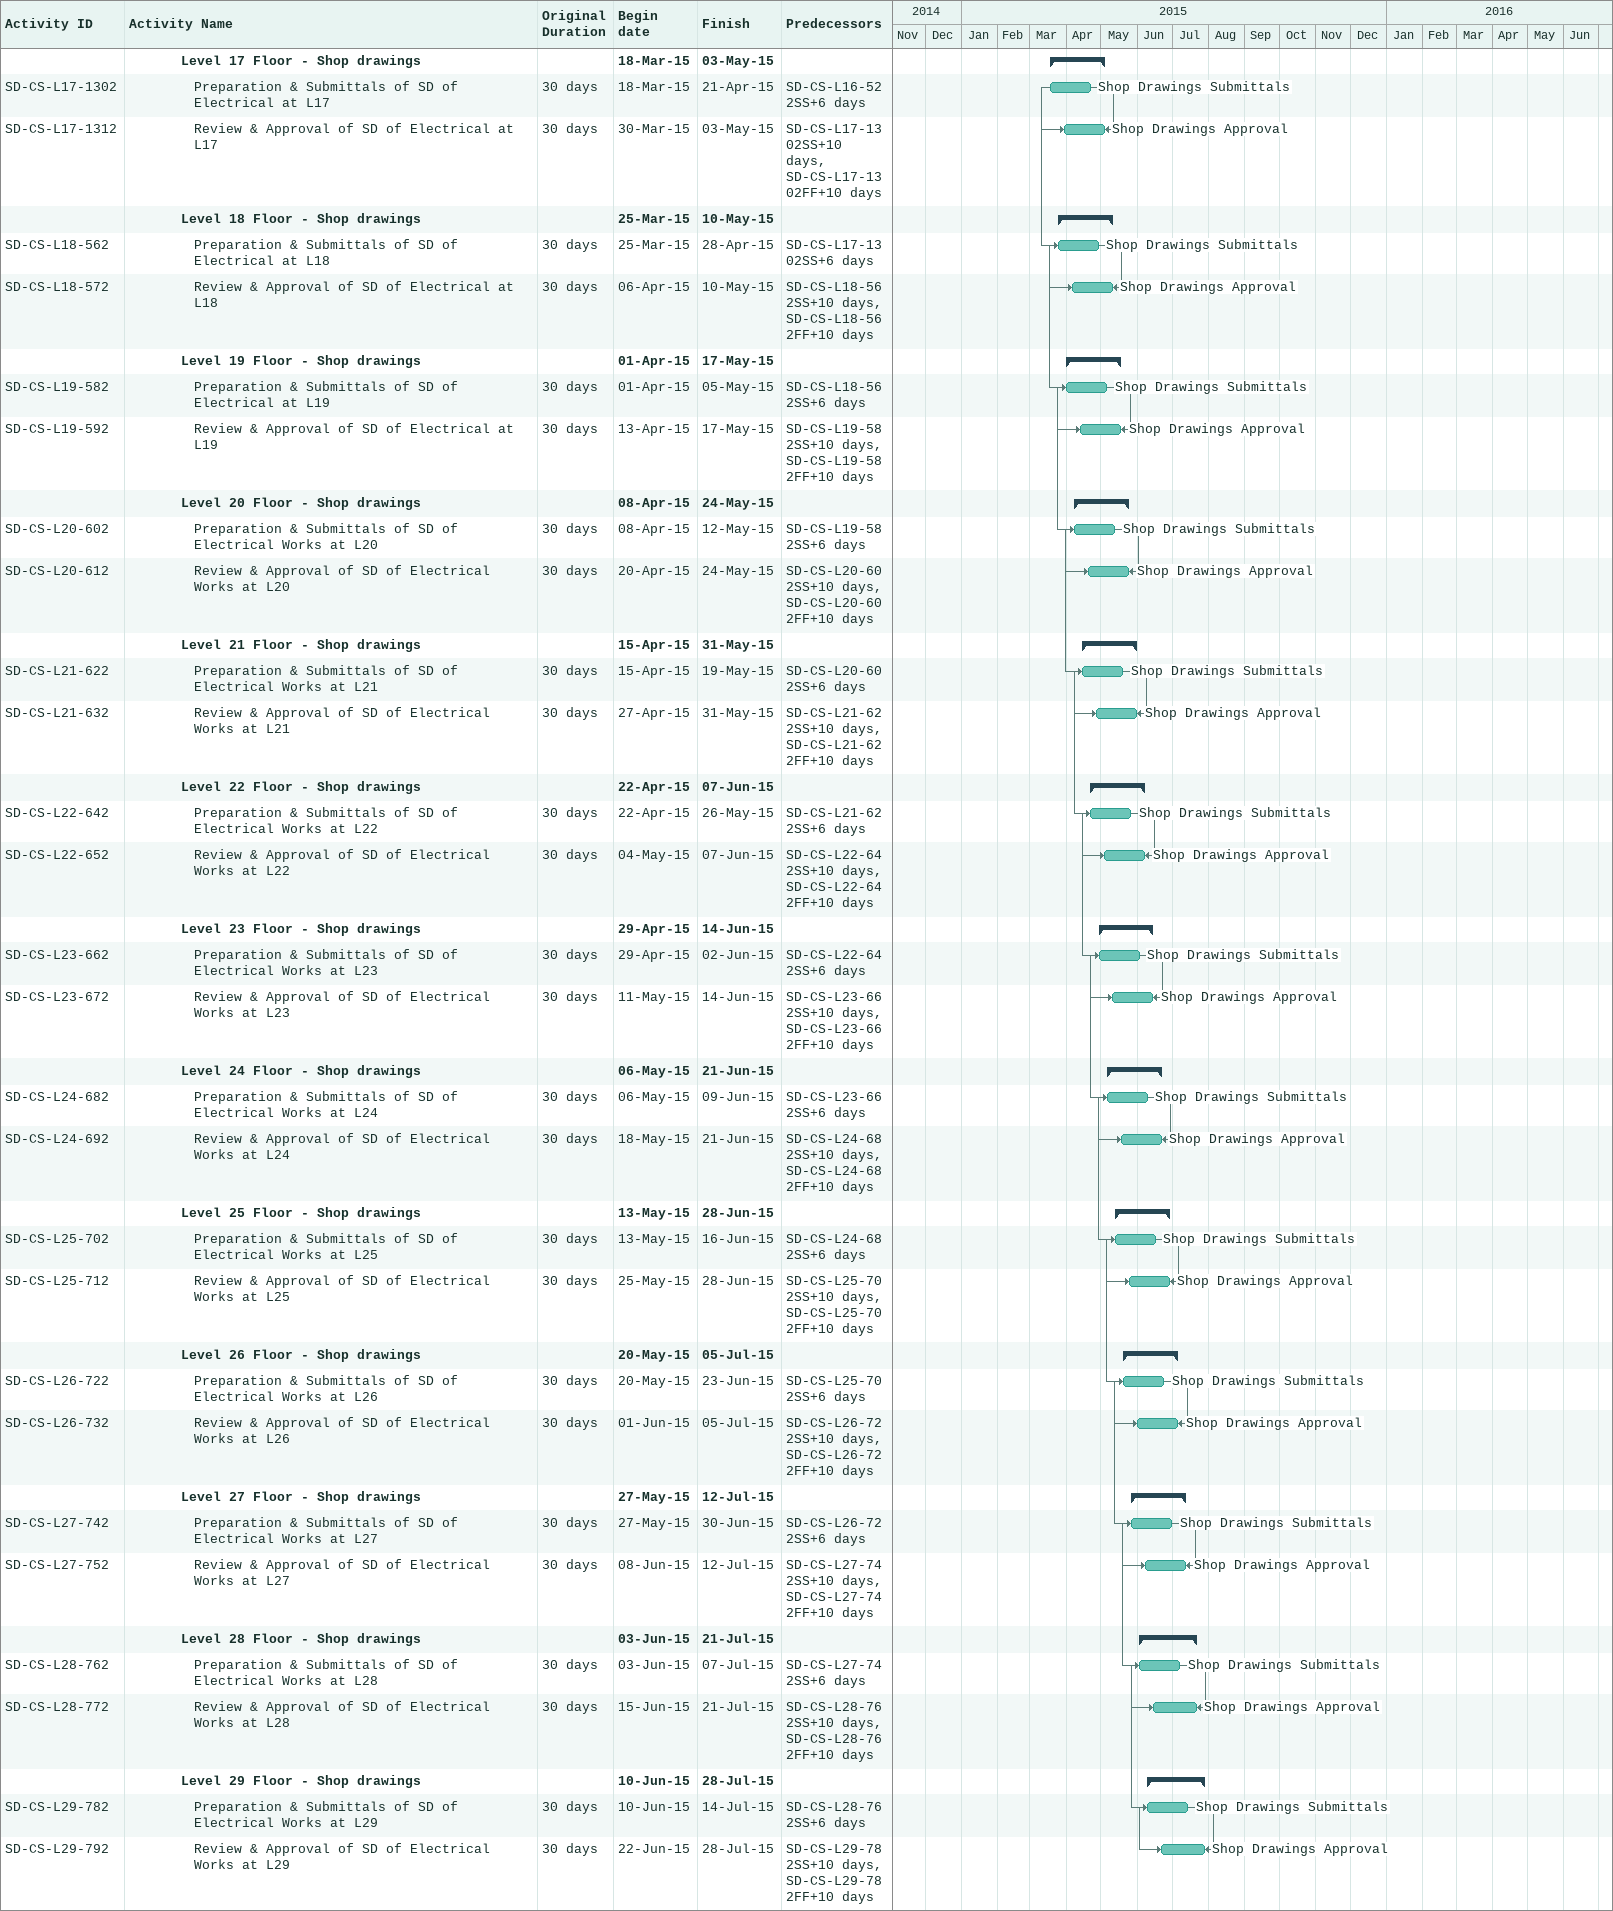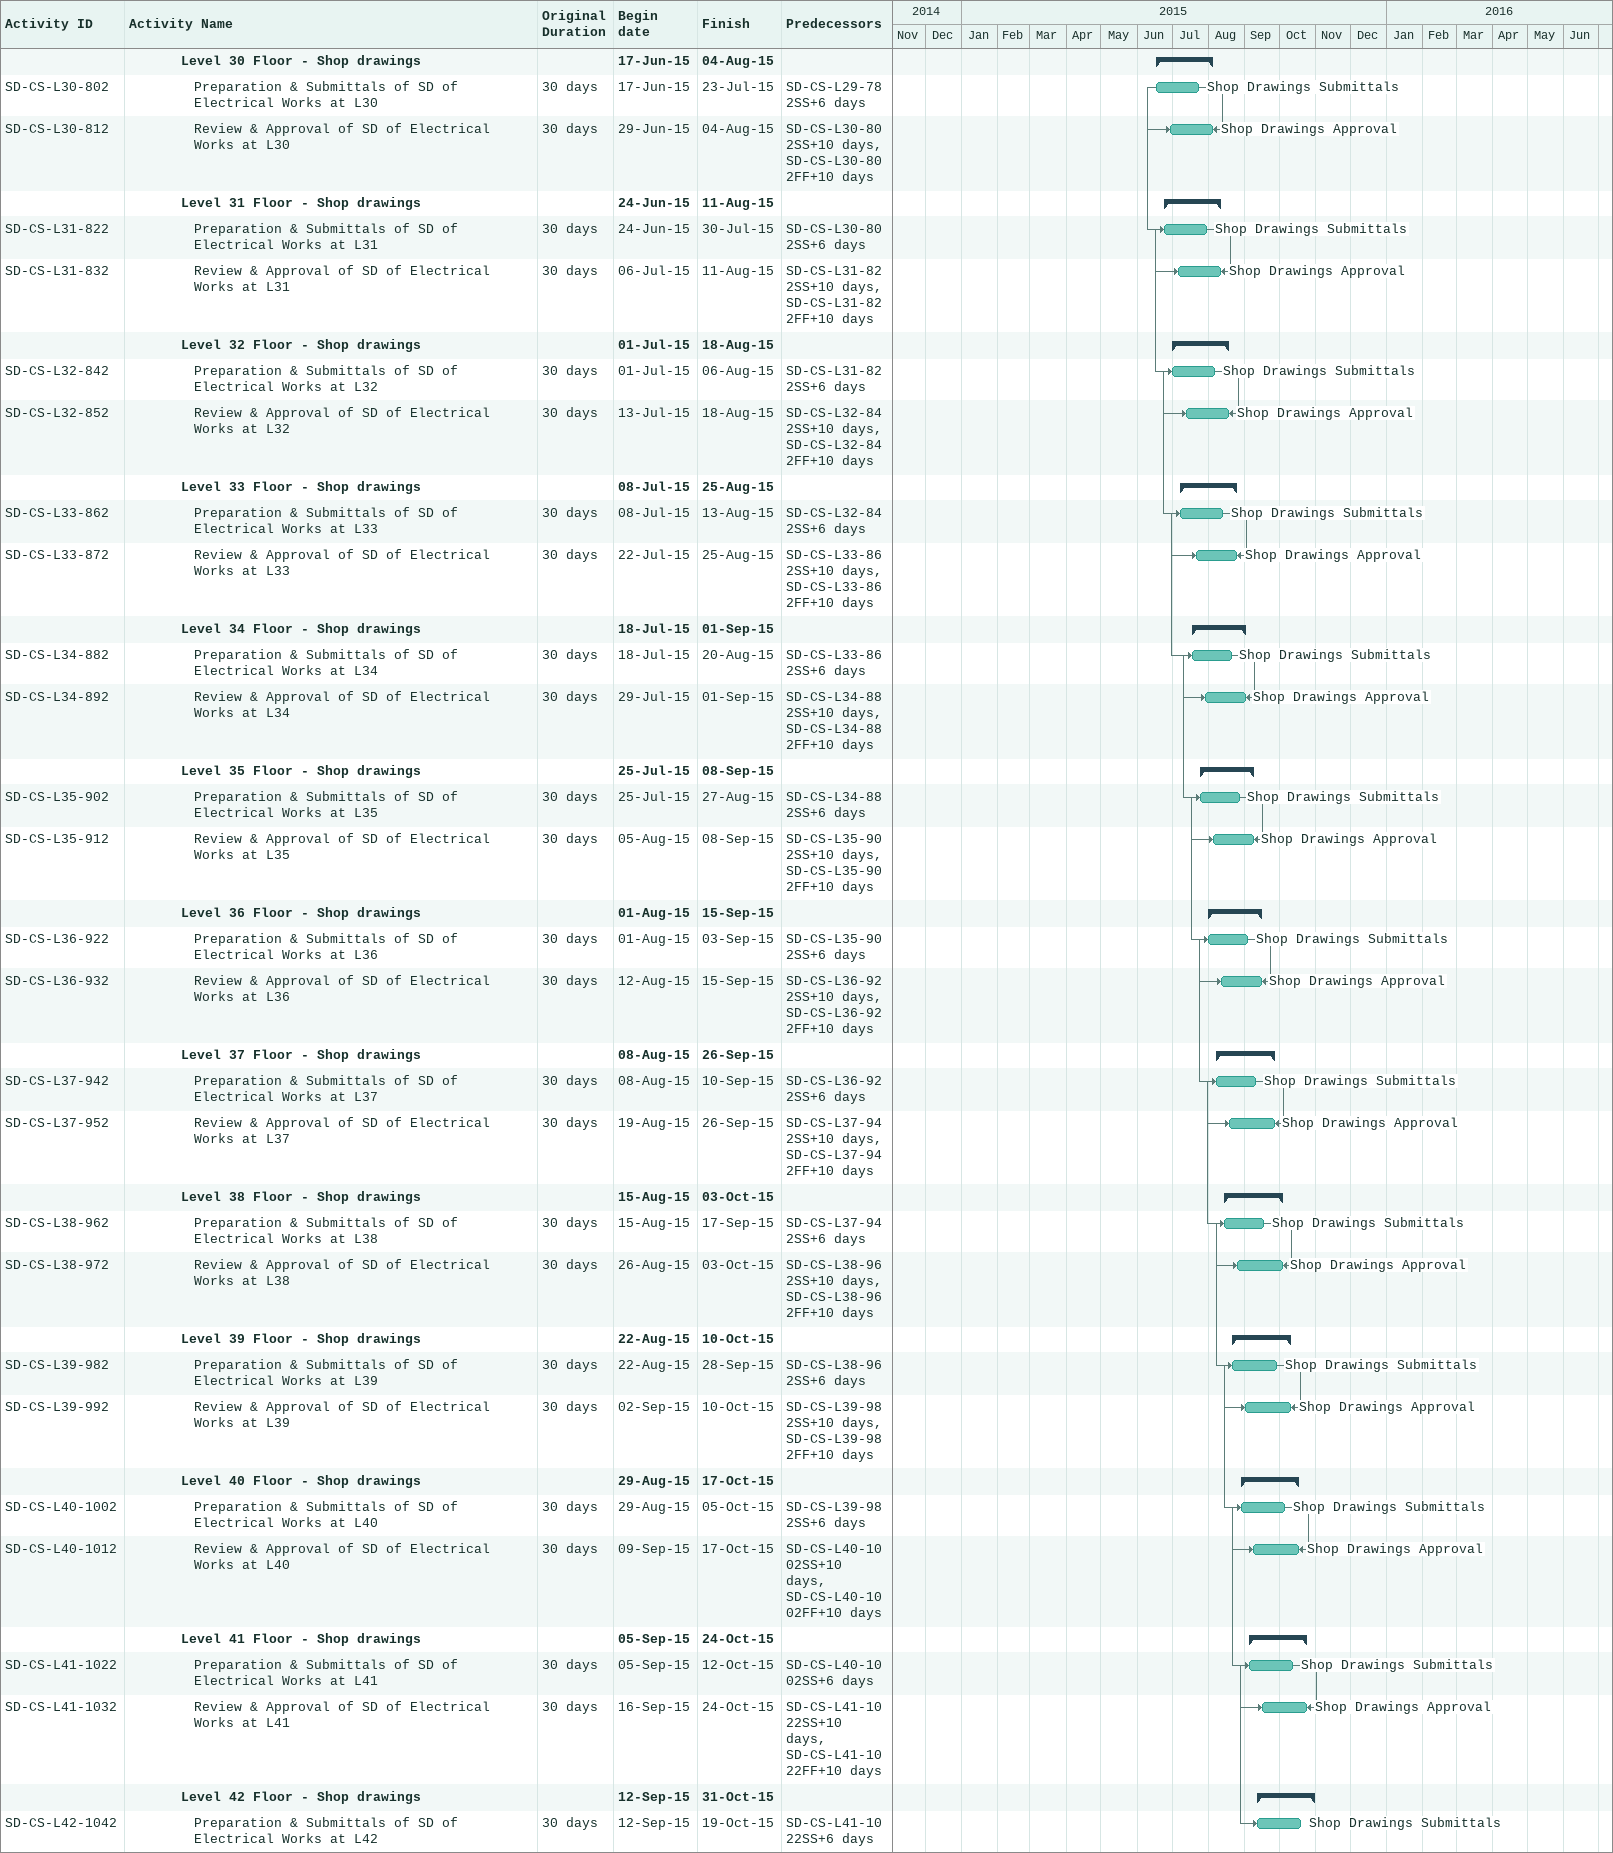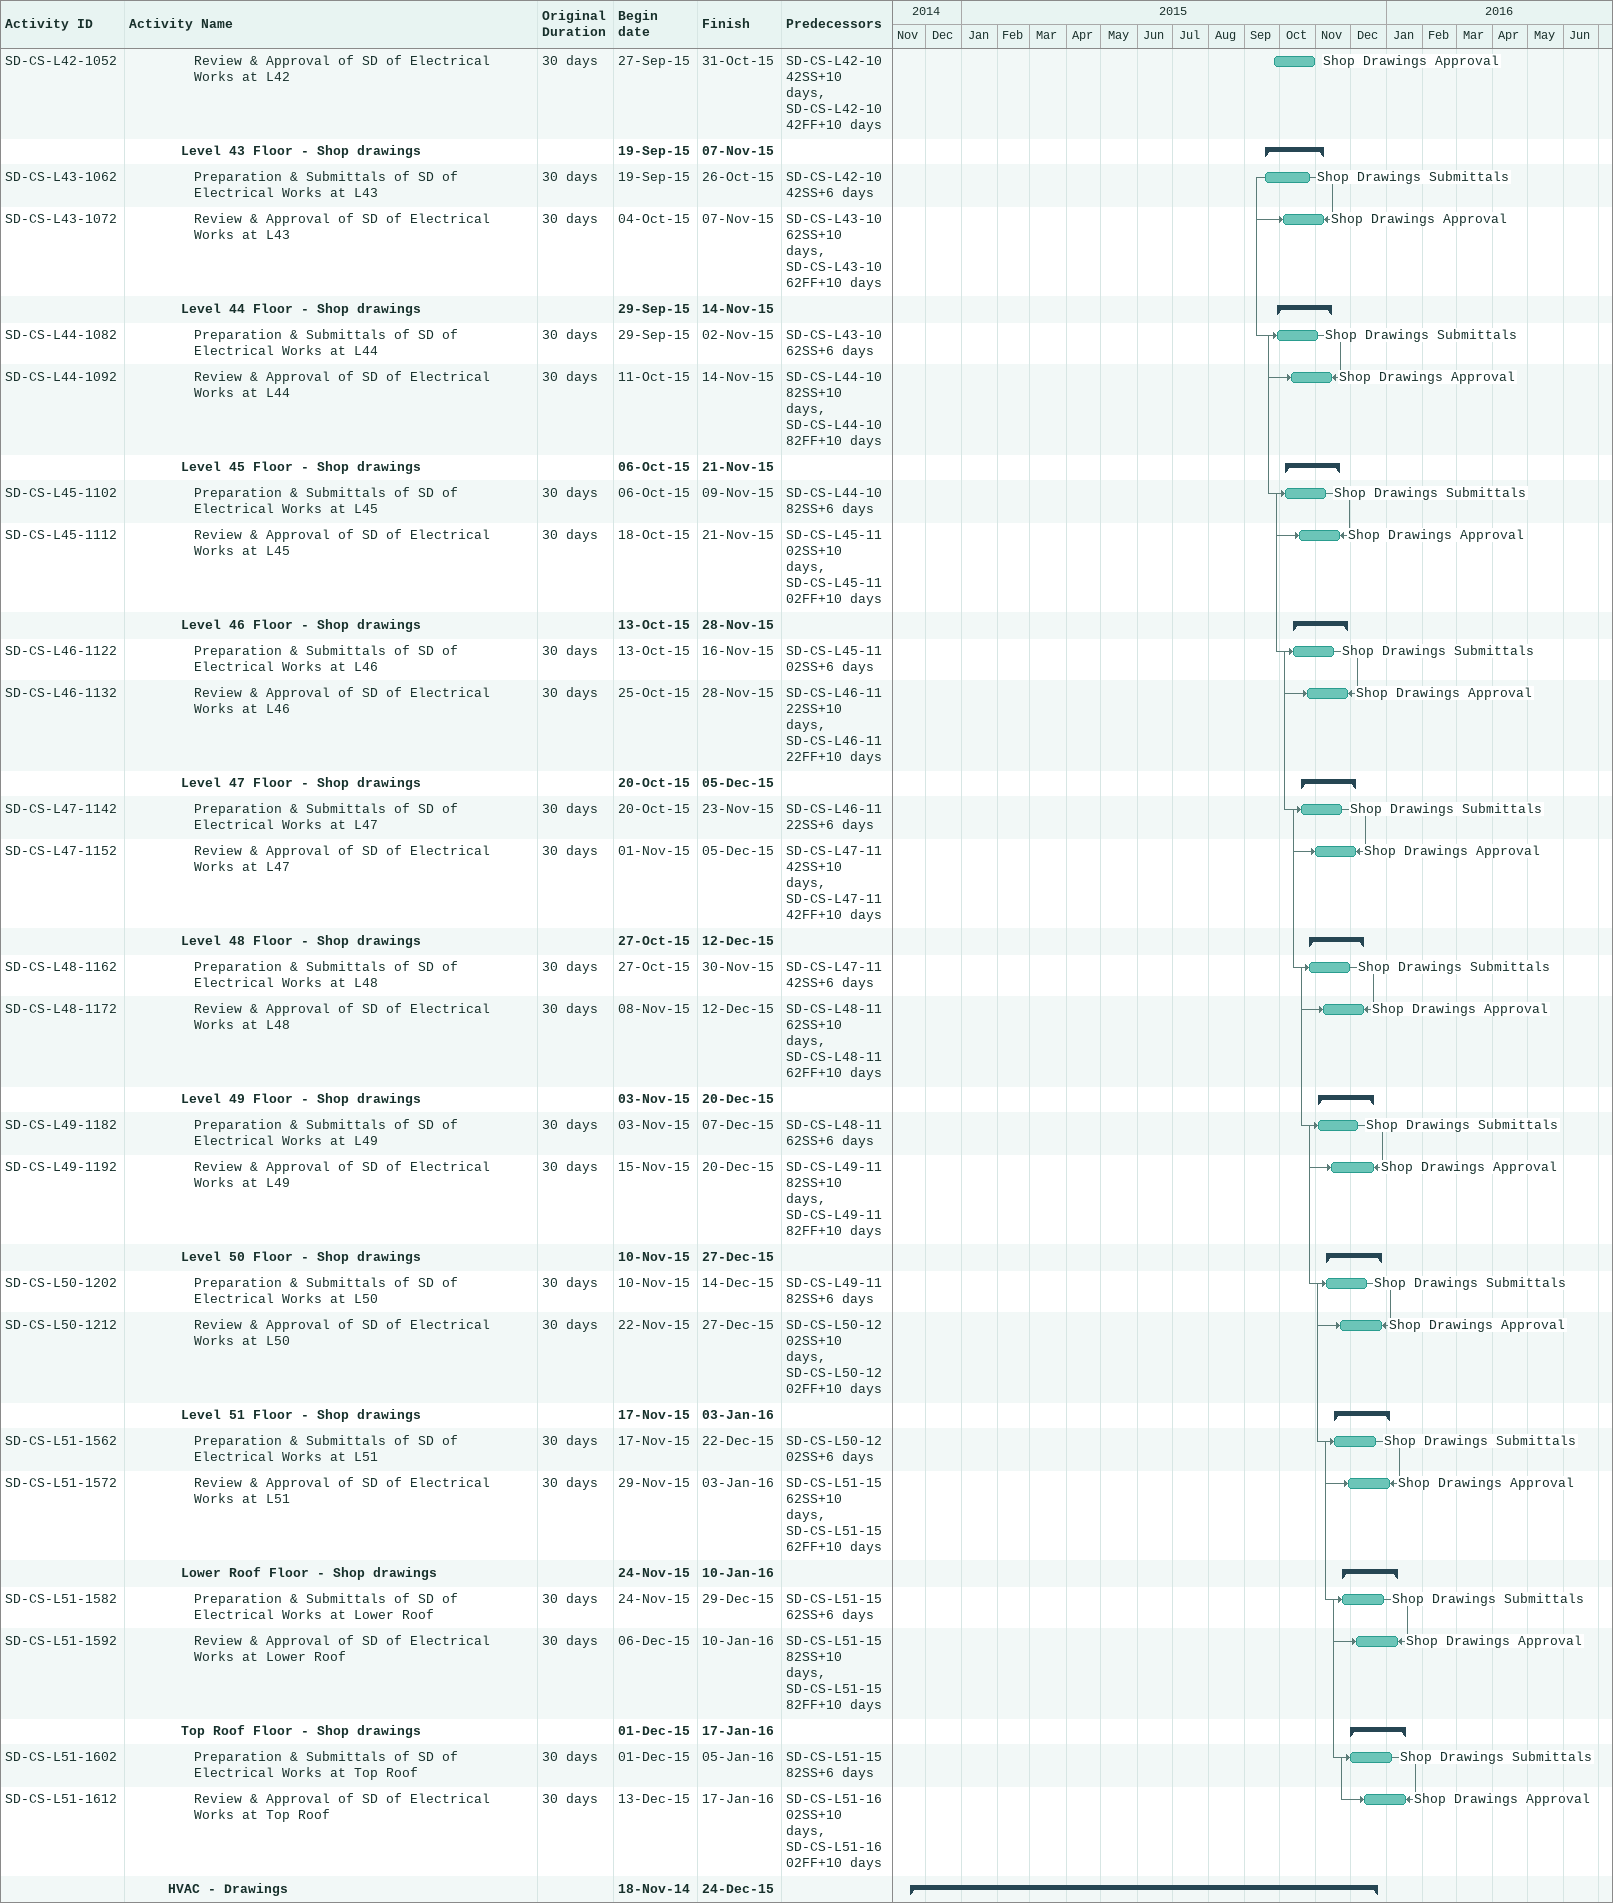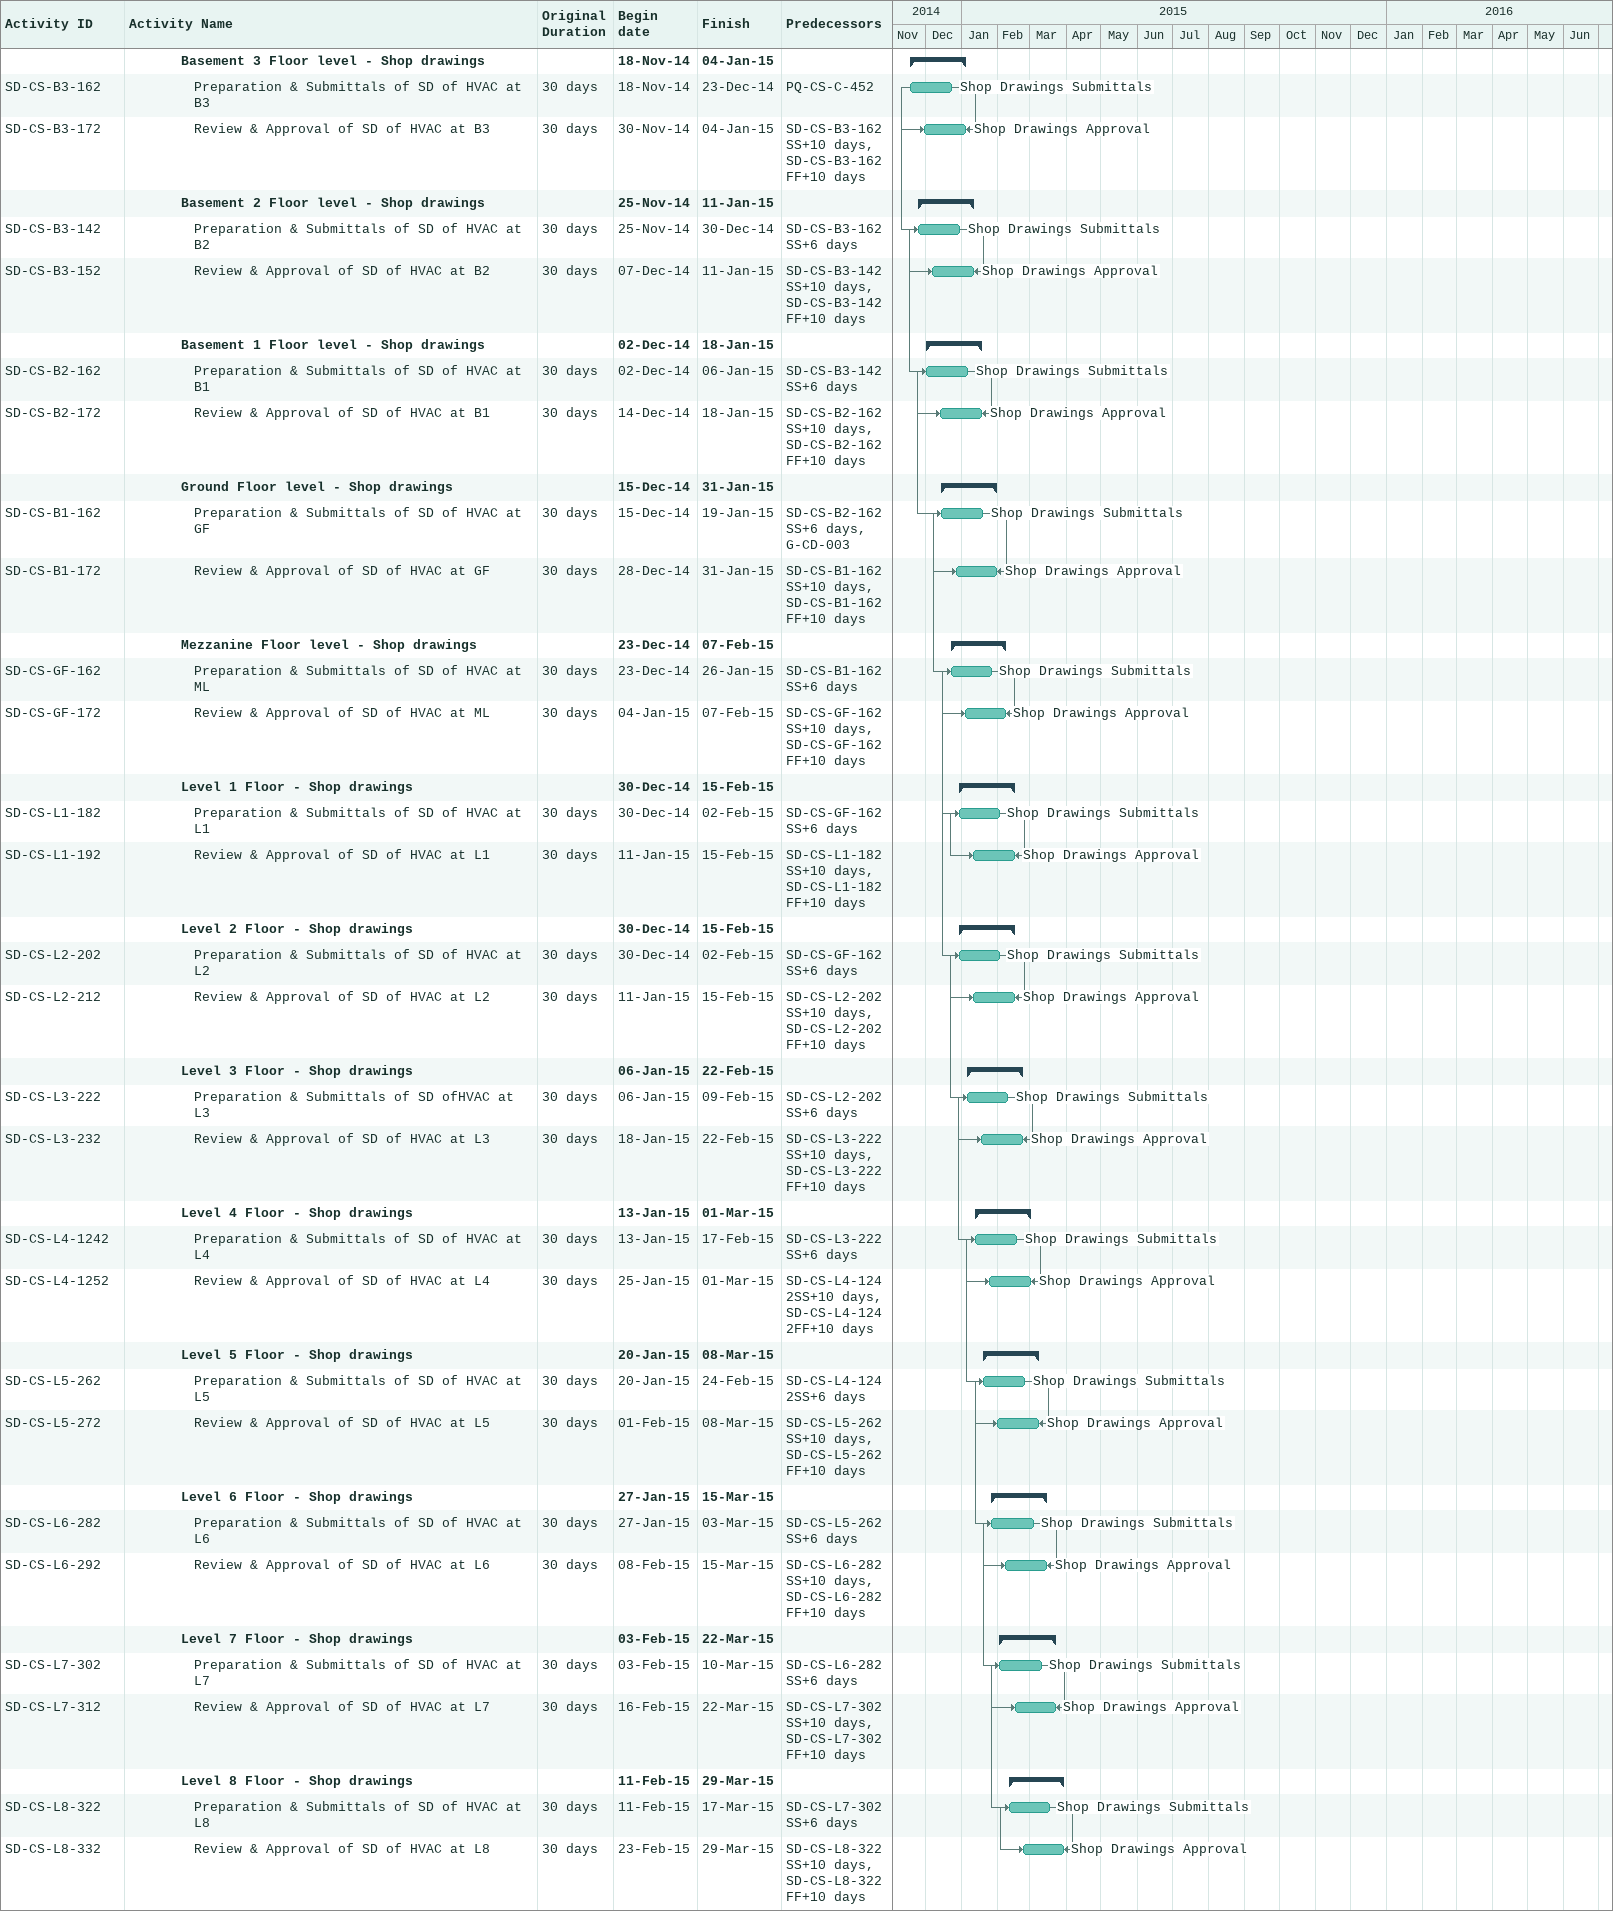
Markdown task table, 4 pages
| ID | Level | Task | Original duration | Start | Finish | Predecessors | Resources |
|---|---|---|---|---|---|---|---|
|  | 5 | **Level 17 Floor - Shop drawings** |  | 2015-03-18 | 2015-05-03 |  |  |
| SD-CS-L17-1302 | 6 | Preparation & Submittals of SD of Electrical at L17 | 30d | 2015-03-18 | 2015-04-21 | SD-CS-L16-522SS+6d | Shop Drawings Submittals |
| SD-CS-L17-1312 | 6 | Review & Approval of SD of Electrical at L17 | 30d | 2015-03-30 | 2015-05-03 | SD-CS-L17-1302SS+10d, SD-CS-L17-1302FF+10d | Shop Drawings Approval |
|  | 5 | **Level 18 Floor - Shop drawings** |  | 2015-03-25 | 2015-05-10 |  |  |
| SD-CS-L18-562 | 6 | Preparation & Submittals of SD of Electrical at L18 | 30d | 2015-03-25 | 2015-04-28 | SD-CS-L17-1302SS+6d | Shop Drawings Submittals |
| SD-CS-L18-572 | 6 | Review & Approval of SD of Electrical at L18 | 30d | 2015-04-06 | 2015-05-10 | SD-CS-L18-562SS+10d, SD-CS-L18-562FF+10d | Shop Drawings Approval |
|  | 5 | **Level 19 Floor - Shop drawings** |  | 2015-04-01 | 2015-05-17 |  |  |
| SD-CS-L19-582 | 6 | Preparation & Submittals of SD of Electrical at L19 | 30d | 2015-04-01 | 2015-05-05 | SD-CS-L18-562SS+6d | Shop Drawings Submittals |
| SD-CS-L19-592 | 6 | Review & Approval of SD of Electrical at L19 | 30d | 2015-04-13 | 2015-05-17 | SD-CS-L19-582SS+10d, SD-CS-L19-582FF+10d | Shop Drawings Approval |
|  | 5 | **Level 20 Floor - Shop drawings** |  | 2015-04-08 | 2015-05-24 |  |  |
| SD-CS-L20-602 | 6 | Preparation & Submittals of SD of Electrical Works at L20 | 30d | 2015-04-08 | 2015-05-12 | SD-CS-L19-582SS+6d | Shop Drawings Submittals |
| SD-CS-L20-612 | 6 | Review & Approval of SD of Electrical Works at L20 | 30d | 2015-04-20 | 2015-05-24 | SD-CS-L20-602SS+10d, SD-CS-L20-602FF+10d | Shop Drawings Approval |
|  | 5 | **Level 21 Floor - Shop drawings** |  | 2015-04-15 | 2015-05-31 |  |  |
| SD-CS-L21-622 | 6 | Preparation & Submittals of SD of Electrical Works at L21 | 30d | 2015-04-15 | 2015-05-19 | SD-CS-L20-602SS+6d | Shop Drawings Submittals |
| SD-CS-L21-632 | 6 | Review & Approval of SD of Electrical Works at L21 | 30d | 2015-04-27 | 2015-05-31 | SD-CS-L21-622SS+10d, SD-CS-L21-622FF+10d | Shop Drawings Approval |
|  | 5 | **Level 22 Floor - Shop drawings** |  | 2015-04-22 | 2015-06-07 |  |  |
| SD-CS-L22-642 | 6 | Preparation & Submittals of SD of Electrical Works at L22 | 30d | 2015-04-22 | 2015-05-26 | SD-CS-L21-622SS+6d | Shop Drawings Submittals |
| SD-CS-L22-652 | 6 | Review & Approval of SD of Electrical Works at L22 | 30d | 2015-05-04 | 2015-06-07 | SD-CS-L22-642SS+10d, SD-CS-L22-642FF+10d | Shop Drawings Approval |
|  | 5 | **Level 23 Floor - Shop drawings** |  | 2015-04-29 | 2015-06-14 |  |  |
| SD-CS-L23-662 | 6 | Preparation & Submittals of SD of Electrical Works at L23 | 30d | 2015-04-29 | 2015-06-02 | SD-CS-L22-642SS+6d | Shop Drawings Submittals |
| SD-CS-L23-672 | 6 | Review & Approval of SD of Electrical Works at L23 | 30d | 2015-05-11 | 2015-06-14 | SD-CS-L23-662SS+10d, SD-CS-L23-662FF+10d | Shop Drawings Approval |
|  | 5 | **Level 24 Floor - Shop drawings** |  | 2015-05-06 | 2015-06-21 |  |  |
| SD-CS-L24-682 | 6 | Preparation & Submittals of SD of Electrical Works at L24 | 30d | 2015-05-06 | 2015-06-09 | SD-CS-L23-662SS+6d | Shop Drawings Submittals |
| SD-CS-L24-692 | 6 | Review & Approval of SD of Electrical Works at L24 | 30d | 2015-05-18 | 2015-06-21 | SD-CS-L24-682SS+10d, SD-CS-L24-682FF+10d | Shop Drawings Approval |
|  | 5 | **Level 25 Floor - Shop drawings** |  | 2015-05-13 | 2015-06-28 |  |  |
| SD-CS-L25-702 | 6 | Preparation & Submittals of SD of Electrical Works at L25 | 30d | 2015-05-13 | 2015-06-16 | SD-CS-L24-682SS+6d | Shop Drawings Submittals |
| SD-CS-L25-712 | 6 | Review & Approval of SD of Electrical Works at L25 | 30d | 2015-05-25 | 2015-06-28 | SD-CS-L25-702SS+10d, SD-CS-L25-702FF+10d | Shop Drawings Approval |
|  | 5 | **Level 26 Floor - Shop drawings** |  | 2015-05-20 | 2015-07-05 |  |  |
| SD-CS-L26-722 | 6 | Preparation & Submittals of SD of Electrical Works at L26 | 30d | 2015-05-20 | 2015-06-23 | SD-CS-L25-702SS+6d | Shop Drawings Submittals |
| SD-CS-L26-732 | 6 | Review & Approval of SD of Electrical Works at L26 | 30d | 2015-06-01 | 2015-07-05 | SD-CS-L26-722SS+10d, SD-CS-L26-722FF+10d | Shop Drawings Approval |
|  | 5 | **Level 27 Floor - Shop drawings** |  | 2015-05-27 | 2015-07-12 |  |  |
| SD-CS-L27-742 | 6 | Preparation & Submittals of SD of Electrical Works at L27 | 30d | 2015-05-27 | 2015-06-30 | SD-CS-L26-722SS+6d | Shop Drawings Submittals |
| SD-CS-L27-752 | 6 | Review & Approval of SD of Electrical Works at L27 | 30d | 2015-06-08 | 2015-07-12 | SD-CS-L27-742SS+10d, SD-CS-L27-742FF+10d | Shop Drawings Approval |
|  | 5 | **Level 28 Floor - Shop drawings** |  | 2015-06-03 | 2015-07-21 |  |  |
| SD-CS-L28-762 | 6 | Preparation & Submittals of SD of Electrical Works at L28 | 30d | 2015-06-03 | 2015-07-07 | SD-CS-L27-742SS+6d | Shop Drawings Submittals |
| SD-CS-L28-772 | 6 | Review & Approval of SD of Electrical Works at L28 | 30d | 2015-06-15 | 2015-07-21 | SD-CS-L28-762SS+10d, SD-CS-L28-762FF+10d | Shop Drawings Approval |
|  | 5 | **Level 29 Floor - Shop drawings** |  | 2015-06-10 | 2015-07-28 |  |  |
| SD-CS-L29-782 | 6 | Preparation & Submittals of SD of Electrical Works at L29 | 30d | 2015-06-10 | 2015-07-14 | SD-CS-L28-762SS+6d | Shop Drawings Submittals |
| SD-CS-L29-792 | 6 | Review & Approval of SD of Electrical Works at L29 | 30d | 2015-06-22 | 2015-07-28 | SD-CS-L29-782SS+10d, SD-CS-L29-782FF+10d | Shop Drawings Approval |
|  | 5 | **Level 30 Floor - Shop drawings** |  | 2015-06-17 | 2015-08-04 |  |  |
| SD-CS-L30-802 | 6 | Preparation & Submittals of SD of Electrical Works at L30 | 30d | 2015-06-17 | 2015-07-23 | SD-CS-L29-782SS+6d | Shop Drawings Submittals |
| SD-CS-L30-812 | 6 | Review & Approval of SD of Electrical Works at L30 | 30d | 2015-06-29 | 2015-08-04 | SD-CS-L30-802SS+10d, SD-CS-L30-802FF+10d | Shop Drawings Approval |
|  | 5 | **Level 31 Floor - Shop drawings** |  | 2015-06-24 | 2015-08-11 |  |  |
| SD-CS-L31-822 | 6 | Preparation & Submittals of SD of Electrical Works at L31 | 30d | 2015-06-24 | 2015-07-30 | SD-CS-L30-802SS+6d | Shop Drawings Submittals |
| SD-CS-L31-832 | 6 | Review & Approval of SD of Electrical Works at L31 | 30d | 2015-07-06 | 2015-08-11 | SD-CS-L31-822SS+10d, SD-CS-L31-822FF+10d | Shop Drawings Approval |
|  | 5 | **Level 32 Floor - Shop drawings** |  | 2015-07-01 | 2015-08-18 |  |  |
| SD-CS-L32-842 | 6 | Preparation & Submittals of SD of Electrical Works at L32 | 30d | 2015-07-01 | 2015-08-06 | SD-CS-L31-822SS+6d | Shop Drawings Submittals |
| SD-CS-L32-852 | 6 | Review & Approval of SD of Electrical Works at L32 | 30d | 2015-07-13 | 2015-08-18 | SD-CS-L32-842SS+10d, SD-CS-L32-842FF+10d | Shop Drawings Approval |
|  | 5 | **Level 33 Floor - Shop drawings** |  | 2015-07-08 | 2015-08-25 |  |  |
| SD-CS-L33-862 | 6 | Preparation & Submittals of SD of Electrical Works at L33 | 30d | 2015-07-08 | 2015-08-13 | SD-CS-L32-842SS+6d | Shop Drawings Submittals |
| SD-CS-L33-872 | 6 | Review & Approval of SD of Electrical Works at L33 | 30d | 2015-07-22 | 2015-08-25 | SD-CS-L33-862SS+10d, SD-CS-L33-862FF+10d | Shop Drawings Approval |
|  | 5 | **Level 34 Floor - Shop drawings** |  | 2015-07-18 | 2015-09-01 |  |  |
| SD-CS-L34-882 | 6 | Preparation & Submittals of SD of Electrical Works at L34 | 30d | 2015-07-18 | 2015-08-20 | SD-CS-L33-862SS+6d | Shop Drawings Submittals |
| SD-CS-L34-892 | 6 | Review & Approval of SD of Electrical Works at L34 | 30d | 2015-07-29 | 2015-09-01 | SD-CS-L34-882SS+10d, SD-CS-L34-882FF+10d | Shop Drawings Approval |
|  | 5 | **Level 35 Floor - Shop drawings** |  | 2015-07-25 | 2015-09-08 |  |  |
| SD-CS-L35-902 | 6 | Preparation & Submittals of SD of Electrical Works at L35 | 30d | 2015-07-25 | 2015-08-27 | SD-CS-L34-882SS+6d | Shop Drawings Submittals |
| SD-CS-L35-912 | 6 | Review & Approval of SD of Electrical Works at L35 | 30d | 2015-08-05 | 2015-09-08 | SD-CS-L35-902SS+10d, SD-CS-L35-902FF+10d | Shop Drawings Approval |
|  | 5 | **Level 36 Floor - Shop drawings** |  | 2015-08-01 | 2015-09-15 |  |  |
| SD-CS-L36-922 | 6 | Preparation & Submittals of SD of Electrical Works at L36 | 30d | 2015-08-01 | 2015-09-03 | SD-CS-L35-902SS+6d | Shop Drawings Submittals |
| SD-CS-L36-932 | 6 | Review & Approval of SD of Electrical Works at L36 | 30d | 2015-08-12 | 2015-09-15 | SD-CS-L36-922SS+10d, SD-CS-L36-922FF+10d | Shop Drawings Approval |
|  | 5 | **Level 37 Floor - Shop drawings** |  | 2015-08-08 | 2015-09-26 |  |  |
| SD-CS-L37-942 | 6 | Preparation & Submittals of SD of Electrical Works at L37 | 30d | 2015-08-08 | 2015-09-10 | SD-CS-L36-922SS+6d | Shop Drawings Submittals |
| SD-CS-L37-952 | 6 | Review & Approval of SD of Electrical Works at L37 | 30d | 2015-08-19 | 2015-09-26 | SD-CS-L37-942SS+10d, SD-CS-L37-942FF+10d | Shop Drawings Approval |
|  | 5 | **Level 38 Floor - Shop drawings** |  | 2015-08-15 | 2015-10-03 |  |  |
| SD-CS-L38-962 | 6 | Preparation & Submittals of SD of Electrical Works at L38 | 30d | 2015-08-15 | 2015-09-17 | SD-CS-L37-942SS+6d | Shop Drawings Submittals |
| SD-CS-L38-972 | 6 | Review & Approval of SD of Electrical Works at L38 | 30d | 2015-08-26 | 2015-10-03 | SD-CS-L38-962SS+10d, SD-CS-L38-962FF+10d | Shop Drawings Approval |
|  | 5 | **Level 39 Floor - Shop drawings** |  | 2015-08-22 | 2015-10-10 |  |  |
| SD-CS-L39-982 | 6 | Preparation & Submittals of SD of Electrical Works at L39 | 30d | 2015-08-22 | 2015-09-28 | SD-CS-L38-962SS+6d | Shop Drawings Submittals |
| SD-CS-L39-992 | 6 | Review & Approval of SD of Electrical Works at L39 | 30d | 2015-09-02 | 2015-10-10 | SD-CS-L39-982SS+10d, SD-CS-L39-982FF+10d | Shop Drawings Approval |
|  | 5 | **Level 40 Floor - Shop drawings** |  | 2015-08-29 | 2015-10-17 |  |  |
| SD-CS-L40-1002 | 6 | Preparation & Submittals of SD of Electrical Works at L40 | 30d | 2015-08-29 | 2015-10-05 | SD-CS-L39-982SS+6d | Shop Drawings Submittals |
| SD-CS-L40-1012 | 6 | Review & Approval of SD of Electrical Works at L40 | 30d | 2015-09-09 | 2015-10-17 | SD-CS-L40-1002SS+10d, SD-CS-L40-1002FF+10d | Shop Drawings Approval |
|  | 5 | **Level 41 Floor - Shop drawings** |  | 2015-09-05 | 2015-10-24 |  |  |
| SD-CS-L41-1022 | 6 | Preparation & Submittals of SD of Electrical Works at L41 | 30d | 2015-09-05 | 2015-10-12 | SD-CS-L40-1002SS+6d | Shop Drawings Submittals |
| SD-CS-L41-1032 | 6 | Review & Approval of SD of Electrical Works at L41 | 30d | 2015-09-16 | 2015-10-24 | SD-CS-L41-1022SS+10d, SD-CS-L41-1022FF+10d | Shop Drawings Approval |
|  | 5 | **Level 42 Floor - Shop drawings** |  | 2015-09-12 | 2015-10-31 |  |  |
| SD-CS-L42-1042 | 6 | Preparation & Submittals of SD of Electrical Works at L42 | 30d | 2015-09-12 | 2015-10-19 | SD-CS-L41-1022SS+6d | Shop Drawings Submittals |
| SD-CS-L42-1052 | 6 | Review & Approval of SD of Electrical Works at L42 | 30d | 2015-09-27 | 2015-10-31 | SD-CS-L42-1042SS+10d, SD-CS-L42-1042FF+10d | Shop Drawings Approval |
|  | 5 | **Level 43 Floor - Shop drawings** |  | 2015-09-19 | 2015-11-07 |  |  |
| SD-CS-L43-1062 | 6 | Preparation & Submittals of SD of Electrical Works at L43 | 30d | 2015-09-19 | 2015-10-26 | SD-CS-L42-1042SS+6d | Shop Drawings Submittals |
| SD-CS-L43-1072 | 6 | Review & Approval of SD of Electrical Works at L43 | 30d | 2015-10-04 | 2015-11-07 | SD-CS-L43-1062SS+10d, SD-CS-L43-1062FF+10d | Shop Drawings Approval |
|  | 5 | **Level 44 Floor - Shop drawings** |  | 2015-09-29 | 2015-11-14 |  |  |
| SD-CS-L44-1082 | 6 | Preparation & Submittals of SD of Electrical Works at L44 | 30d | 2015-09-29 | 2015-11-02 | SD-CS-L43-1062SS+6d | Shop Drawings Submittals |
| SD-CS-L44-1092 | 6 | Review & Approval of SD of Electrical Works at L44 | 30d | 2015-10-11 | 2015-11-14 | SD-CS-L44-1082SS+10d, SD-CS-L44-1082FF+10d | Shop Drawings Approval |
|  | 5 | **Level 45 Floor - Shop drawings** |  | 2015-10-06 | 2015-11-21 |  |  |
| SD-CS-L45-1102 | 6 | Preparation & Submittals of SD of Electrical Works at L45 | 30d | 2015-10-06 | 2015-11-09 | SD-CS-L44-1082SS+6d | Shop Drawings Submittals |
| SD-CS-L45-1112 | 6 | Review & Approval of SD of Electrical Works at L45 | 30d | 2015-10-18 | 2015-11-21 | SD-CS-L45-1102SS+10d, SD-CS-L45-1102FF+10d | Shop Drawings Approval |
|  | 5 | **Level 46 Floor - Shop drawings** |  | 2015-10-13 | 2015-11-28 |  |  |
| SD-CS-L46-1122 | 6 | Preparation & Submittals of SD of Electrical Works at L46 | 30d | 2015-10-13 | 2015-11-16 | SD-CS-L45-1102SS+6d | Shop Drawings Submittals |
| SD-CS-L46-1132 | 6 | Review & Approval of SD of Electrical Works at L46 | 30d | 2015-10-25 | 2015-11-28 | SD-CS-L46-1122SS+10d, SD-CS-L46-1122FF+10d | Shop Drawings Approval |
|  | 5 | **Level 47 Floor - Shop drawings** |  | 2015-10-20 | 2015-12-05 |  |  |
| SD-CS-L47-1142 | 6 | Preparation & Submittals of SD of Electrical Works at L47 | 30d | 2015-10-20 | 2015-11-23 | SD-CS-L46-1122SS+6d | Shop Drawings Submittals |
| SD-CS-L47-1152 | 6 | Review & Approval of SD of Electrical Works at L47 | 30d | 2015-11-01 | 2015-12-05 | SD-CS-L47-1142SS+10d, SD-CS-L47-1142FF+10d | Shop Drawings Approval |
|  | 5 | **Level 48 Floor - Shop drawings** |  | 2015-10-27 | 2015-12-12 |  |  |
| SD-CS-L48-1162 | 6 | Preparation & Submittals of SD of Electrical Works at L48 | 30d | 2015-10-27 | 2015-11-30 | SD-CS-L47-1142SS+6d | Shop Drawings Submittals |
| SD-CS-L48-1172 | 6 | Review & Approval of SD of Electrical Works at L48 | 30d | 2015-11-08 | 2015-12-12 | SD-CS-L48-1162SS+10d, SD-CS-L48-1162FF+10d | Shop Drawings Approval |
|  | 5 | **Level 49 Floor - Shop drawings** |  | 2015-11-03 | 2015-12-20 |  |  |
| SD-CS-L49-1182 | 6 | Preparation & Submittals of SD of Electrical Works at L49 | 30d | 2015-11-03 | 2015-12-07 | SD-CS-L48-1162SS+6d | Shop Drawings Submittals |
| SD-CS-L49-1192 | 6 | Review & Approval of SD of Electrical Works at L49 | 30d | 2015-11-15 | 2015-12-20 | SD-CS-L49-1182SS+10d, SD-CS-L49-1182FF+10d | Shop Drawings Approval |
|  | 5 | **Level 50 Floor - Shop drawings** |  | 2015-11-10 | 2015-12-27 |  |  |
| SD-CS-L50-1202 | 6 | Preparation & Submittals of SD of Electrical Works at L50 | 30d | 2015-11-10 | 2015-12-14 | SD-CS-L49-1182SS+6d | Shop Drawings Submittals |
| SD-CS-L50-1212 | 6 | Review & Approval of SD of Electrical Works at L50 | 30d | 2015-11-22 | 2015-12-27 | SD-CS-L50-1202SS+10d, SD-CS-L50-1202FF+10d | Shop Drawings Approval |
|  | 5 | **Level 51 Floor - Shop drawings** |  | 2015-11-17 | 2016-01-03 |  |  |
| SD-CS-L51-1562 | 6 | Preparation & Submittals of SD of Electrical Works at L51 | 30d | 2015-11-17 | 2015-12-22 | SD-CS-L50-1202SS+6d | Shop Drawings Submittals |
| SD-CS-L51-1572 | 6 | Review & Approval of SD of Electrical Works at L51 | 30d | 2015-11-29 | 2016-01-03 | SD-CS-L51-1562SS+10d, SD-CS-L51-1562FF+10d | Shop Drawings Approval |
|  | 5 | **Lower Roof Floor - Shop drawings** |  | 2015-11-24 | 2016-01-10 |  |  |
| SD-CS-L51-1582 | 6 | Preparation & Submittals of SD of Electrical Works at Lower Roof | 30d | 2015-11-24 | 2015-12-29 | SD-CS-L51-1562SS+6d | Shop Drawings Submittals |
| SD-CS-L51-1592 | 6 | Review & Approval of SD of Electrical Works at Lower Roof | 30d | 2015-12-06 | 2016-01-10 | SD-CS-L51-1582SS+10d, SD-CS-L51-1582FF+10d | Shop Drawings Approval |
|  | 5 | **Top Roof Floor - Shop drawings** |  | 2015-12-01 | 2016-01-17 |  |  |
| SD-CS-L51-1602 | 6 | Preparation & Submittals of SD of Electrical Works at Top Roof | 30d | 2015-12-01 | 2016-01-05 | SD-CS-L51-1582SS+6d | Shop Drawings Submittals |
| SD-CS-L51-1612 | 6 | Review & Approval of SD of Electrical Works at Top Roof | 30d | 2015-12-13 | 2016-01-17 | SD-CS-L51-1602SS+10d, SD-CS-L51-1602FF+10d | Shop Drawings Approval |
|  | 4 | **HVAC - Drawings** |  | 2014-11-18 | 2015-12-24 |  |  |
|  | 5 | **Basement 3 Floor level - Shop drawings** |  | 2014-11-18 | 2015-01-04 |  |  |
| SD-CS-B3-162 | 6 | Preparation & Submittals of SD of HVAC at B3 | 30d | 2014-11-18 | 2014-12-23 | PQ-CS-C-452 | Shop Drawings Submittals |
| SD-CS-B3-172 | 6 | Review & Approval of SD of HVAC at B3 | 30d | 2014-11-30 | 2015-01-04 | SD-CS-B3-162SS+10d, SD-CS-B3-162FF+10d | Shop Drawings Approval |
|  | 5 | **Basement 2 Floor level - Shop drawings** |  | 2014-11-25 | 2015-01-11 |  |  |
| SD-CS-B3-142 | 6 | Preparation & Submittals of SD of HVAC at B2 | 30d | 2014-11-25 | 2014-12-30 | SD-CS-B3-162SS+6d | Shop Drawings Submittals |
| SD-CS-B3-152 | 6 | Review & Approval of SD of HVAC at B2 | 30d | 2014-12-07 | 2015-01-11 | SD-CS-B3-142SS+10d, SD-CS-B3-142FF+10d | Shop Drawings Approval |
|  | 5 | **Basement 1 Floor level - Shop drawings** |  | 2014-12-02 | 2015-01-18 |  |  |
| SD-CS-B2-162 | 6 | Preparation & Submittals of SD of HVAC at B1 | 30d | 2014-12-02 | 2015-01-06 | SD-CS-B3-142SS+6d | Shop Drawings Submittals |
| SD-CS-B2-172 | 6 | Review & Approval of SD of HVAC at B1 | 30d | 2014-12-14 | 2015-01-18 | SD-CS-B2-162SS+10d, SD-CS-B2-162FF+10d | Shop Drawings Approval |
|  | 5 | **Ground Floor level - Shop drawings** |  | 2014-12-15 | 2015-01-31 |  |  |
| SD-CS-B1-162 | 6 | Preparation & Submittals of SD of HVAC at GF | 30d | 2014-12-15 | 2015-01-19 | SD-CS-B2-162SS+6d, G-CD-003 | Shop Drawings Submittals |
| SD-CS-B1-172 | 6 | Review & Approval of SD of HVAC at GF | 30d | 2014-12-28 | 2015-01-31 | SD-CS-B1-162SS+10d, SD-CS-B1-162FF+10d | Shop Drawings Approval |
|  | 5 | **Mezzanine Floor level - Shop drawings** |  | 2014-12-23 | 2015-02-07 |  |  |
| SD-CS-GF-162 | 6 | Preparation & Submittals of SD of HVAC at ML | 30d | 2014-12-23 | 2015-01-26 | SD-CS-B1-162SS+6d | Shop Drawings Submittals |
| SD-CS-GF-172 | 6 | Review & Approval of SD of HVAC at ML | 30d | 2015-01-04 | 2015-02-07 | SD-CS-GF-162SS+10d, SD-CS-GF-162FF+10d | Shop Drawings Approval |
|  | 5 | **Level 1 Floor - Shop drawings** |  | 2014-12-30 | 2015-02-15 |  |  |
| SD-CS-L1-182 | 6 | Preparation & Submittals of SD of HVAC at L1 | 30d | 2014-12-30 | 2015-02-02 | SD-CS-GF-162SS+6d | Shop Drawings Submittals |
| SD-CS-L1-192 | 6 | Review & Approval of SD of HVAC at L1 | 30d | 2015-01-11 | 2015-02-15 | SD-CS-L1-182SS+10d, SD-CS-L1-182FF+10d | Shop Drawings Approval |
|  | 5 | **Level 2 Floor - Shop drawings** |  | 2014-12-30 | 2015-02-15 |  |  |
| SD-CS-L2-202 | 6 | Preparation & Submittals of SD of HVAC at L2 | 30d | 2014-12-30 | 2015-02-02 | SD-CS-GF-162SS+6d | Shop Drawings Submittals |
| SD-CS-L2-212 | 6 | Review & Approval of SD of HVAC at L2 | 30d | 2015-01-11 | 2015-02-15 | SD-CS-L2-202SS+10d, SD-CS-L2-202FF+10d | Shop Drawings Approval |
|  | 5 | **Level 3 Floor - Shop drawings** |  | 2015-01-06 | 2015-02-22 |  |  |
| SD-CS-L3-222 | 6 | Preparation & Submittals of SD ofHVAC at L3 | 30d | 2015-01-06 | 2015-02-09 | SD-CS-L2-202SS+6d | Shop Drawings Submittals |
| SD-CS-L3-232 | 6 | Review & Approval of SD of HVAC at L3 | 30d | 2015-01-18 | 2015-02-22 | SD-CS-L3-222SS+10d, SD-CS-L3-222FF+10d | Shop Drawings Approval |
|  | 5 | **Level 4 Floor - Shop drawings** |  | 2015-01-13 | 2015-03-01 |  |  |
| SD-CS-L4-1242 | 6 | Preparation & Submittals of SD of HVAC at L4 | 30d | 2015-01-13 | 2015-02-17 | SD-CS-L3-222SS+6d | Shop Drawings Submittals |
| SD-CS-L4-1252 | 6 | Review & Approval of SD of HVAC at L4 | 30d | 2015-01-25 | 2015-03-01 | SD-CS-L4-1242SS+10d, SD-CS-L4-1242FF+10d | Shop Drawings Approval |
|  | 5 | **Level 5 Floor - Shop drawings** |  | 2015-01-20 | 2015-03-08 |  |  |
| SD-CS-L5-262 | 6 | Preparation & Submittals of SD of HVAC at L5 | 30d | 2015-01-20 | 2015-02-24 | SD-CS-L4-1242SS+6d | Shop Drawings Submittals |
| SD-CS-L5-272 | 6 | Review & Approval of SD of HVAC at L5 | 30d | 2015-02-01 | 2015-03-08 | SD-CS-L5-262SS+10d, SD-CS-L5-262FF+10d | Shop Drawings Approval |
|  | 5 | **Level 6 Floor - Shop drawings** |  | 2015-01-27 | 2015-03-15 |  |  |
| SD-CS-L6-282 | 6 | Preparation & Submittals of SD of HVAC at L6 | 30d | 2015-01-27 | 2015-03-03 | SD-CS-L5-262SS+6d | Shop Drawings Submittals |
| SD-CS-L6-292 | 6 | Review & Approval of SD of HVAC at L6 | 30d | 2015-02-08 | 2015-03-15 | SD-CS-L6-282SS+10d, SD-CS-L6-282FF+10d | Shop Drawings Approval |
|  | 5 | **Level 7 Floor - Shop drawings** |  | 2015-02-03 | 2015-03-22 |  |  |
| SD-CS-L7-302 | 6 | Preparation & Submittals of SD of HVAC at L7 | 30d | 2015-02-03 | 2015-03-10 | SD-CS-L6-282SS+6d | Shop Drawings Submittals |
| SD-CS-L7-312 | 6 | Review & Approval of SD of HVAC at L7 | 30d | 2015-02-16 | 2015-03-22 | SD-CS-L7-302SS+10d, SD-CS-L7-302FF+10d | Shop Drawings Approval |
|  | 5 | **Level 8 Floor - Shop drawings** |  | 2015-02-11 | 2015-03-29 |  |  |
| SD-CS-L8-322 | 6 | Preparation & Submittals of SD of HVAC at L8 | 30d | 2015-02-11 | 2015-03-17 | SD-CS-L7-302SS+6d | Shop Drawings Submittals |
| SD-CS-L8-332 | 6 | Review & Approval of SD of HVAC at L8 | 30d | 2015-02-23 | 2015-03-29 | SD-CS-L8-322SS+10d, SD-CS-L8-322FF+10d | Shop Drawings Approval |
